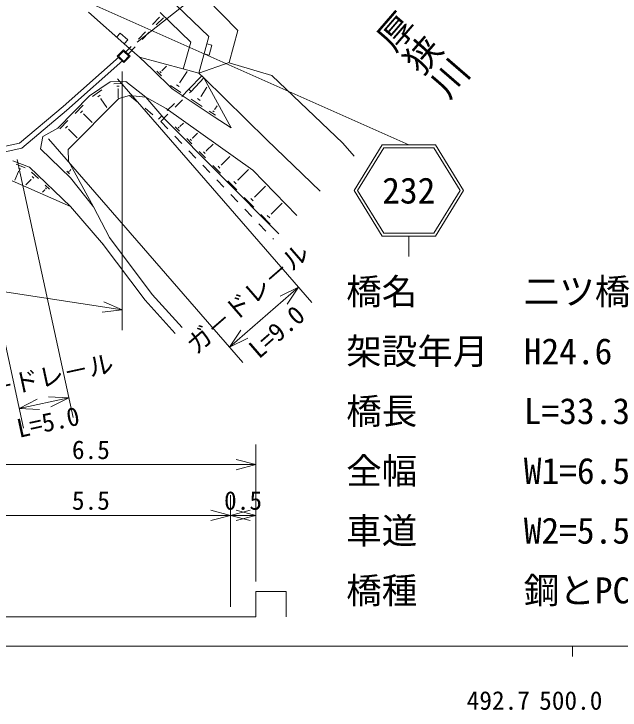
# Model space of a CAD drawing. Units: millimetres on the paper, with parts at other scales. Extents: x 40 to 680, y 20 to 380.
# Drawn here: x 513 to 572.7, y 198.7 to 267.3 of the extents above; entities that cross this region are included whole.
import ezdxf
from ezdxf.enums import TextEntityAlignment as Align

# ---------------------------------------------------------------- set-up
doc = ezdxf.new("R2010")
doc.units = ezdxf.units.MM
for name, color, linetype, lineweight in [('M-BGD', 7, 'Continuous', 13), ('M-STR-HTXT', 7, 'Continuous', 13), ('M-STR-STRC', 7, 'Continuous', 13), ('M-TTL-BAND', 7, 'Continuous', 13)]:
    doc.layers.add(name, color=color, linetype=linetype, lineweight=lineweight)
doc.styles.add('@ＭＳ ゴシック', font='')
doc.styles.add('ＭＳ ゴシック', font='')
doc.styles.get('@ＭＳ ゴシック').set_extended_font_data('@MS Gothic')
doc.styles.get('ＭＳ ゴシック').set_extended_font_data('MS Gothic')

msp = doc.modelspace()

# ---------------------------------------------------------------- linework, layer by layer
at = {"layer": 'M-BGD'}
for p, q in [((532.172, 265.082), (524.889, 272.1)), ((531.032, 269.791), (535.031, 265.666)), ((520.322, 267.487), (524.086, 264.136)), ((527.312, 266.987), (526.616, 266.27)), ((526.991, 266.226), (527.688, 266.944)), ((530.383, 264.536), (527.371, 267.466)), ((525.919, 265.553), (525.223, 264.835)), ((525.598, 264.791), (526.295, 265.509)), ((534.16, 262.52), (535.031, 265.666)), ((523.42, 265.425), (523.089, 265.05)), ((524.17, 264.765), (523.42, 265.425)), ((531.169, 261.462), (532.172, 265.082)), ((523.84, 264.389), (524.17, 264.765)), ((524.526, 264.118), (523.99, 263.566)), ((524.086, 264.136), (525.341, 263.068)), ((529.648, 261.883), (530.383, 264.536)), ((532.452, 264.22), (531.97, 264.353)), ((532.185, 263.256), (532.452, 264.22)), ((523.134, 263.145), (523.766, 263.786)), ((523.261, 263.146), (523.767, 263.659)), ((523.766, 263.786), (524.407, 263.154)), ((523.767, 263.659), (524.28, 263.153)), ((524.205, 263.357), (524.902, 264.074)), ((523.775, 262.513), (523.134, 263.145)), ((523.774, 262.641), (523.261, 263.146)), ((524.28, 263.153), (523.774, 262.641)), ((524.407, 263.154), (523.775, 262.513)), ((526.603, 261.845), (525.341, 263.068)), ((525.341, 263.068), (529.724, 261.863)), ((531.703, 263.39), (532.185, 263.256)), ((527.537, 261.705), (527.984, 262.158)), ((534.16, 262.52), (531.169, 261.462)), ((534.156, 262.507), (538.381, 261.231)), ((528.539, 259.919), (526.603, 261.845)), ((527.058, 261.658), (527.497, 261.225)), ((527.353, 261.627), (527.462, 261.519)), ((527.524, 261.719), (527.551, 261.692)), ((529.31, 260.547), (530.03, 261.633)), ((531.169, 261.462), (529.724, 261.863)), ((531.688, 261.008), (531.169, 261.462)), ((530.209, 259.892), (531.462, 261.206)), ((530.426, 259.685), (531.688, 261.008)), ((531.688, 261.008), (537.884, 254.896)), ((531.688, 261.008), (534.366, 256.097)), ((538.381, 261.231), (545.38, 254.582)), ((520.412, 259.244), (522.442, 260.631)), ((522.442, 260.631), (523.972, 260.66)), ((523.631, 260.454), (522.79, 260.438)), ((523.32, 260.195), (523.11, 260.191)), ((523.972, 260.66), (525.967, 259.107)), ((528.375, 260.267), (529.417, 259.577)), ((528.973, 260.321), (529.233, 260.148)), ((529.278, 260.569), (529.343, 260.526)), ((531.402, 259.204), (531.985, 260.094)), ((520.689, 259.191), (521.614, 259.823)), ((521.225, 259.15), (521.457, 259.308)), ((523.246, 259.941), (523.194, 259.94)), ((523.22, 259.941), (523.237, 259.048)), ((532.703, 257.158), (528.539, 259.919)), ((530.209, 259.892), (529.497, 259.19)), ((530.426, 259.685), (530.209, 259.892)), ((530.273, 259.535), (530.426, 259.685)), ((517.282, 256.07), (520.412, 259.244)), ((523.298, 258.981), (518.316, 253.943)), ((521.502, 258.932), (521.56, 258.972)), ((521.531, 258.952), (522.129, 258.077)), ((524.337, 259.286), (523.298, 258.981)), ((524.337, 259.286), (525.11, 258.652)), ((524.337, 259.286), (525.967, 259.107)), ((525.967, 259.107), (527.964, 258.007)), ((527.534, 257.261), (525.967, 259.107)), ((528.849, 258.131), (529.561, 258.833)), ((530.436, 258.909), (531.519, 258.2)), ((531.055, 258.968), (531.325, 258.79)), ((531.369, 259.226), (531.436, 259.182)), ((518.984, 257.513), (519.769, 258.308)), ((525.883, 258.018), (526.656, 257.383)), ((527.964, 258.007), (536.489, 251.919)), ((528.784, 258.489), (528.072, 257.787)), ((532.752, 257.913), (532.983, 258.265)), ((519.517, 257.575), (519.713, 257.774)), ((519.829, 257.414), (519.878, 257.464)), ((519.853, 257.439), (520.682, 256.62)), ((527.534, 257.261), (527.205, 256.933)), ((527.424, 256.727), (528.136, 257.429)), ((527.534, 257.261), (527.744, 257.047)), ((532.21, 257.747), (532.817, 257.35)), ((532.557, 257.78), (532.709, 257.681)), ((532.733, 257.925), (532.771, 257.9)), ((517.496, 256.006), (518.281, 256.801)), ((527.424, 256.727), (528.116, 256.005)), ((527.744, 257.047), (539.053, 245.636)), ((532.703, 257.158), (534.366, 256.097)), ((515.819, 255.237), (517.282, 256.07)), ((518.029, 256.069), (518.225, 256.268)), ((518.341, 255.908), (518.39, 255.958)), ((518.365, 255.933), (519.193, 255.115)), ((528.865, 256.184), (529.276, 255.764)), ((529.145, 256.15), (529.248, 256.044)), ((529.31, 256.233), (529.336, 256.207)), ((529.323, 256.22), (529.663, 256.552)), ((515.591, 254.029), (515.819, 255.237)), ((528.807, 255.283), (529.499, 254.561)), ((530.562, 255.074), (531.057, 255.556)), ((529.992, 255.029), (530.504, 254.505)), ((530.341, 254.986), (530.469, 254.855)), ((530.546, 255.09), (530.578, 255.057)), ((543.13, 249.835), (537.884, 254.896)), ((545.38, 254.582), (546.507, 253.312)), ((518.541, 251.175), (515.591, 254.029)), ((518.316, 253.943), (518.333, 252.801)), ((530.191, 253.838), (530.882, 253.116)), ((531.899, 253.839), (531.938, 253.8)), ((531.918, 253.82), (532.582, 254.467)), ((531.225, 253.765), (531.847, 253.127)), ((531.649, 253.713), (531.805, 253.553)), ((533.402, 252.448), (534.251, 253.276)), ((512.858, 252.85), (514.477, 252.201)), ((513.174, 252.507), (514.057, 252.153)), ((518.333, 252.801), (520.796, 248.304)), ((533.379, 252.472), (533.425, 252.424)), ((513.403, 251.801), (513.051, 250.923)), ((513.376, 251.812), (513.431, 251.79)), ((513.399, 252.11), (513.62, 252.021)), ((514.477, 252.201), (518.546, 248.34)), ((518.429, 251.561), (518.165, 251.817)), ((518.407, 251.736), (518.341, 251.8)), ((518.459, 251.839), (518.442, 251.855)), ((518.451, 251.847), (518.57, 251.971)), ((531.574, 252.394), (532.266, 251.672)), ((532.573, 252.383), (533.316, 251.621)), ((533.08, 252.32), (533.266, 252.13)), ((535.024, 250.947), (536.075, 251.972)), ((536.489, 251.919), (540.825, 247.46)), ((514.69, 251.722), (515.365, 251.083)), ((514.751, 251.28), (514.92, 251.12)), ((520.796, 248.304), (518.541, 251.175)), ((518.546, 248.34), (512.781, 250.853)), ((514.644, 250.998), (514.139, 250.466)), ((514.623, 251.018), (514.665, 250.978)), ((516.029, 250.452), (516.461, 250.043)), ((532.957, 250.95), (533.649, 250.227)), ((534.048, 250.871), (534.923, 249.973)), ((534.645, 250.797), (534.864, 250.572)), ((534.997, 250.975), (535.052, 250.919)), ((515.999, 249.989), (515.775, 249.753)), ((515.986, 250.001), (516.013, 249.976)), ((516.068, 250.169), (516.176, 250.067)), ((536.703, 249.298), (537.758, 250.327)), ((534.341, 249.505), (535.032, 248.783)), ((535.661, 249.217), (536.596, 248.258)), ((536.299, 249.138), (536.533, 248.898)), ((536.674, 249.328), (536.732, 249.269)), ((518.546, 248.34), (521.784, 244.561)), ((538.335, 247.624), (539.388, 248.651)), ((520.796, 248.304), (522.382, 245.272)), ((535.724, 248.061), (536.416, 247.339)), ((538.305, 247.654), (538.364, 247.595)), ((537.293, 247.543), (538.227, 246.586)), ((537.931, 247.464), (538.164, 247.225)), ((537.107, 246.616), (537.799, 245.894)), ((526.587, 239.668), (522.382, 245.272)), ((538.491, 245.172), (538.546, 245.114)), ((525.891, 239.096), (521.662, 244.731)), ((529.531, 236.401), (526.587, 239.668)), ((528.835, 235.83), (525.891, 239.096))]:
    msp.add_line(p, q, dxfattribs=at)
for points in [[(523.329, 263.079), (517.801, 258.183), (513.493, 254.567), (508.192, 253.419), (501.351, 255.201)], [(523.7, 262.713), (518.14, 257.789), (513.729, 254.086), (508.181, 252.885), (501.241, 254.692)]]:
    msp.add_lwpolyline(points, dxfattribs=at)
at = {"layer": 'M-STR-HTXT'}
for p, q in [((523.633, 261.653), (523.633, 236.14)), ((523.633, 238.14), (486.47, 243.887)), ((523.633, 238.14), (521.803, 238.947)), ((521.645, 237.924), (523.633, 238.14)), ((536.796, 211.4), (536.796, 224.9)), ((536.796, 222.9), (534.864, 223.418)), ((504.296, 222.9), (536.796, 222.9)), ((534.864, 222.383), (536.796, 222.9)), ((534.296, 208.9), (534.296, 219.9)), ((534.296, 217.9), (532.364, 218.418)), ((536.228, 218.418), (534.296, 217.9)), ((536.796, 217.9), (534.864, 218.418)), ((506.796, 217.9), (534.296, 217.9)), ((532.364, 217.383), (534.296, 217.9)), ((534.296, 217.9), (536.796, 217.9)), ((534.296, 217.9), (536.228, 217.383)), ((534.864, 217.383), (536.796, 217.9)), ((536.796, 210.4), (539.796, 210.4)), ((536.796, 210.4), (536.796, 207.9)), ((539.796, 210.4), (539.796, 207.9)), ((506.796, 207.9), (534.296, 207.9)), ((534.296, 207.9), (536.796, 207.9))]:
    msp.add_line(p, q, dxfattribs=at)
at = {"layer": 'M-STR-STRC'}
for p, q in [((525.119, 264.546), (537.484, 274.387)), ((513.577, 271.449), (551.877, 254.41)), ((523.163, 260.902), (542.306, 238.876)), ((516.37, 254.998), (535.513, 232.973)), ((549.241, 254.41), (546.477, 249.91)), ((549.409, 254.11), (546.829, 249.91)), ((549.241, 254.41), (554.513, 254.41)), ((549.409, 254.11), (554.346, 254.11)), ((556.925, 249.91), (554.346, 254.11)), ((557.277, 249.91), (554.513, 254.41)), ((513.279, 252.966), (518.784, 227.543)), ((508.392, 251.907), (513.898, 226.485)), ((546.477, 249.91), (549.241, 245.41)), ((546.829, 249.91), (549.409, 245.71)), ((554.346, 245.71), (556.925, 249.91)), ((554.513, 245.41), (557.277, 249.91)), ((549.409, 245.71), (554.346, 245.71)), ((549.241, 245.41), (554.513, 245.41)), ((551.877, 245.41), (551.877, 243.41)), ((540.994, 240.386), (534.201, 234.482)), ((540.994, 240.386), (539.196, 239.509)), ((539.875, 238.728), (540.994, 240.386)), ((535.319, 236.14), (534.201, 234.482)), ((534.201, 234.482), (535.998, 235.359)), ((513.474, 228.44), (518.361, 229.498)), ((515.253, 229.354), (513.474, 228.44)), ((518.361, 229.498), (516.363, 229.595)), ((516.583, 228.583), (518.361, 229.498)), ((513.474, 228.44), (515.472, 228.343))]:
    msp.add_line(p, q, dxfattribs=at)
at = {"layer": 'M-TTL-BAND'}
for p, q in [((40, 205), (579, 205)), ((568, 205), (568, 204))]:
    msp.add_line(p, q, dxfattribs=at)

# ---------------------------------------------------------------- texts
at = {"layer": 'M-BGD', "style": '@ＭＳ ゴシック'}
msp.add_text('厚狭川', height=2.566, rotation=319.149, dxfattribs=at).set_placement((553.225, 263.293), align=Align.MIDDLE_CENTER)
at = {"layer": 'M-STR-HTXT', "style": 'ＭＳ ゴシック'}
for s, height, p in [('橋名\u3000\u3000\u3000二ツ橋', 2.566, (545.712, 237.909)), ('架設年月\u3000H24.6', 2.566, (545.712, 232.018)), ('橋長\u3000\u3000\u3000L=33.3', 2.566, (545.712, 226.127)), ('6.5', 1.833, (518.671, 222.9)), ('全幅\u3000\u3000\u3000W1=6.5', 2.566, (545.712, 220.236)), ('5.5', 1.833, (518.671, 217.9)), ('0.5', 1.833, (533.671, 217.9)), ('車道\u3000\u3000\u3000W2=5.5', 2.566, (545.712, 214.345)), ('橋種\u3000\u3000\u3000鋼とPCとの混合橋', 2.566, (545.712, 208.454))]:
    msp.add_text(s, height=height, dxfattribs=at).set_placement(p, align=Align.BOTTOM_LEFT)
at = {"layer": 'M-STR-STRC', "style": 'ＭＳ ゴシック'}
msp.add_text('232', height=2.566, dxfattribs=at).set_placement((551.877, 249.91), align=Align.MIDDLE_CENTER)
for rotation, p in [(40.994, (536.941, 238.189)), (12.219, (515.706, 229.946))]:
    msp.add_text('ガ－ドレ－ル', height=1.833, rotation=rotation, dxfattribs=at).set_placement(p, align=Align.BOTTOM_CENTER)
at = {"layer": 'M-STR-STRC', "style": '@ＭＳ ゴシック'}
for s, rotation, p in [('L=9.0', 40.994, (538.253, 236.679)), ('L=5.0', 12.219, (516.129, 227.991))]:
    msp.add_text(s, height=1.833, rotation=rotation, dxfattribs=at).set_placement(p, align=Align.TOP_CENTER)
at = {"layer": 'M-TTL-BAND', "style": 'ＭＳ ゴシック'}
for s, p in [('492.7', (560.7, 198.195)), ('500.0', (567.844, 198.195))]:
    msp.add_text(s, height=1.833, dxfattribs=at).set_placement(p, align=Align.BOTTOM_CENTER)

doc.saveas('drawing.dxf')
